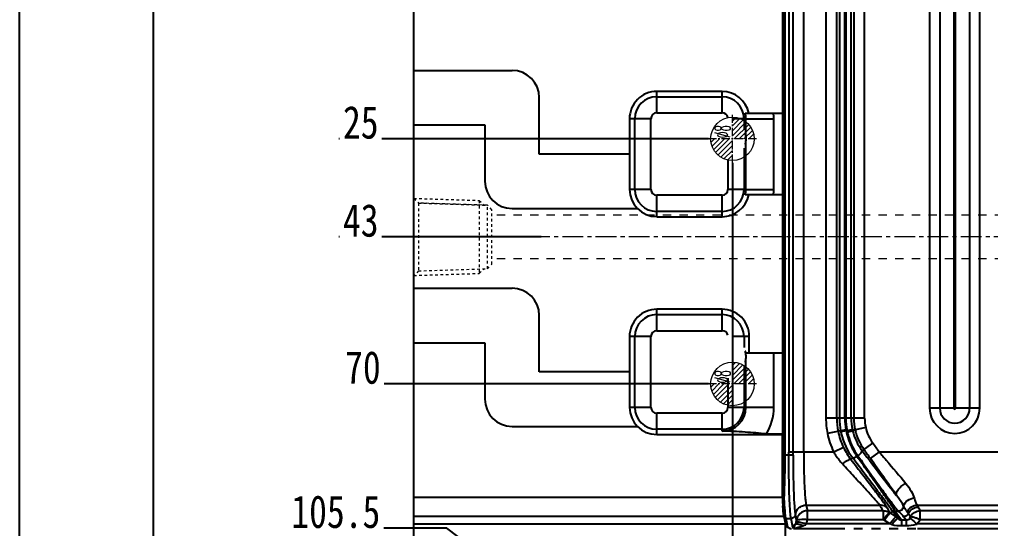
# Model space of a CAD drawing. Header units: millimetres. Extents: x 4797 to 6967, y -10922 to -3169.
# Drawn here: x 5246.5 to 5424.9, y -5954.5 to -5861.1 of the extents above; entities that cross this region are included whole.
import ezdxf
from ezdxf.enums import TextEntityAlignment as Align

# ---------------------------------------------------------------- set-up
doc = ezdxf.new("R2010")
doc.units = ezdxf.units.MM
doc.header["$LTSCALE"] = 16.335
doc.header["$PDMODE"] = 3
doc.header["$PDSIZE"] = 0.3125
doc.linetypes.add('CENTER', pattern=[0.6, 0.375, -0.075, 0.075, -0.075])
doc.linetypes.add('HIDDEN', pattern=[0.2, 0.1, -0.1])
doc.layers.get('0').update_dxf_attribs({"linetype": 'CONTINUOUS'})
doc.layers.get('Defpoints').update_dxf_attribs({"linetype": 'CONTINUOUS'})
doc.layers.add('cool', color=153, linetype='HIDDEN', lineweight=9)
doc.layers.add('epin', color=13, linetype='CONTINUOUS', lineweight=9)
doc.layers.add('DEFAULT_2', color=8, linetype='HIDDEN')
doc.styles.get("Standard").update_dxf_attribs({"font": 'txt', "width": 0.8})
doc.styles.add('TXT05', font='txt.shx', dxfattribs={"width": 0.5, "bigfont": 'gbcbig.shx'})
doc.dimstyles.new('ISO-25', dxfattribs={"dimtxt": 8, "dimasz": 6, "dimexe": 0, "dimexo": 0, "dimgap": 0, "dimtad": 1, "dimdsep": 46, "dimtxsty": 'Standard', "dimcen": 0, "dimclrd": 4, "dimclre": 4, "dimclrt": 6, "dimazin": 0, "dimtfac": 1, "dimtofl": 0, "dimtmove": 0, "dimatfit": 3, "dimfxl": 0, "dimarcsym": 0})

# ---------------------------------------------------------------- blocks, each defined once
blk = doc.blocks.new('cool_jt_f12')
at = {"layer": 'cool', "ltscale": 0.3}
for p, q in [((0, 7.0785), (0.856, 6.2225)), ((0, 7.0785), (12, 6.7035)), ((0.856, 6.2225), (0.856, -6.2225)), ((13.5, 5.827375), (0.856, 6.2225)), ((0.856, 6.2225), (13.5, 5.827375)), ((12, 6.7035), (12.856, 5.8475)), ((12, 6.7035), (12, -6.7035)), ((14.327375, 5), (13.5, 5.827375)), ((13.5, -5.827375), (13.5, 5.827375)), ((14.327375, -5), (14.327375, 5)), ((13.5, -5.827375), (14.327375, -5)), ((0.856, -6.2225), (0, -7.0785)), ((0, -7.0785), (12, -6.7035)), ((0.856, -6.2225), (13.5, -5.827375)), ((12, -6.7035), (12.856, -5.8475))]:
    blk.add_line(p, q, dxfattribs=at)
blk = doc.blocks.new('147')
at = {"layer": 'cool', "ltscale": 0.932966}
for p, q in [((229.57, -3849.57), (-211.77, -3849.57)), ((229.57, -3857.57), (-211.77, -3857.57))]:
    blk.add_line(p, q, dxfattribs=at)
at = {"layer": 'cool', "color": 1, "linetype": 'CENTER', "ltscale": 0.621977}
blk.add_line((243.9, -3853.57), (-226.1, -3853.57), dxfattribs=at)
at = {"layer": 'cool', "ltscale": 0.932966}
blk.add_blockref('cool_jt_f12', (-226.1, -3853.57), dxfattribs=at)
blk = doc.blocks.new('*D200')
at = {"color": 4, "lineweight": -2, "transparency": 16777216}
for p, q in [((5388.09, -5667.99), (5271.11, -5667.99)), ((5271.11, -5673.99), (5271.11, -6041.99)), ((5398.89, -6047.99), (5271.11, -6047.99))]:
    blk.add_line(p, q, dxfattribs=at)
at = {"color": 4, "transparency": 16777216}
for points in [[(5270.11, -5673.99), (5272.11, -5673.99), (5271.11, -5667.99)], [(5270.11, -6041.99), (5272.11, -6041.99), (5271.11, -6047.99)]]:
    blk.add_solid(points, dxfattribs=at)
at = {"layer": 'Defpoints', "color": 0, "transparency": 16777216}
for p in [(5388.09, -5667.99), (5271.11, -6047.99), (5398.89, -6047.99)]:
    blk.add_point(p, dxfattribs=at)
at = {"color": 6, "transparency": 16777216, "insert": (5267.11, -5848.35), "char_height": 8, "attachment_point": 5, "rotation": 90, "bg_fill": 3, "box_fill_scale": 1.1, "bg_fill_color": 256, "bg_fill_true_color": 13158600, "bg_fill_transparency": 0}
blk.add_mtext('380', dxfattribs=at)
blk = doc.blocks.new('*D163')
at = {"color": 4, "lineweight": -2, "transparency": 16777216}
blk.add_line((5373.08, -5882.99), (5305.23, -5882.99), dxfattribs=at)
at = {"layer": 'Defpoints', "color": 0, "transparency": 16777216}
for p in [(5553.98, -5857.99), (5373.08, -5882.99)]:
    blk.add_point(p, dxfattribs=at)
at = {"color": 6, "transparency": 16777216, "insert": (5309.23, -5879.99), "char_height": 6, "attachment_point": 5, "bg_fill": 3, "box_fill_scale": 1.1, "bg_fill_color": 256, "bg_fill_true_color": 13158600, "bg_fill_transparency": 0}
blk.add_mtext('25', dxfattribs=at)
at = {"layer": 'Defpoints', "color": 0, "transparency": 16777216}
blk.add_point((5313.23, -5882.99), dxfattribs=at)
blk = doc.blocks.new('*D164')
at = {"color": 4, "lineweight": -2, "transparency": 16777216}
blk.add_line((5342.38, -5900.99), (5305.23, -5900.99), dxfattribs=at)
at = {"layer": 'Defpoints', "color": 0, "transparency": 16777216}
for p in [(5553.98, -5857.99), (5342.38, -5900.99)]:
    blk.add_point(p, dxfattribs=at)
at = {"color": 6, "transparency": 16777216, "insert": (5309.23, -5897.99), "char_height": 6, "attachment_point": 5, "bg_fill": 3, "box_fill_scale": 1.1, "bg_fill_color": 256, "bg_fill_true_color": 13158600, "bg_fill_transparency": 0}
blk.add_mtext('43', dxfattribs=at)
at = {"layer": 'Defpoints', "color": 0, "transparency": 16777216}
blk.add_point((5313.23, -5900.99), dxfattribs=at)
blk = doc.blocks.new('*D165')
at = {"color": 4, "lineweight": -2, "transparency": 16777216}
blk.add_line((5373.08, -5927.99), (5306.03, -5927.99), dxfattribs=at)
at = {"layer": 'Defpoints', "color": 0, "transparency": 16777216}
for p in [(5553.98, -5857.99), (5373.08, -5927.99)]:
    blk.add_point(p, dxfattribs=at)
at = {"color": 6, "transparency": 16777216, "insert": (5309.63, -5924.99), "char_height": 6, "attachment_point": 5, "bg_fill": 3, "box_fill_scale": 1.1, "bg_fill_color": 256, "bg_fill_true_color": 13158600, "bg_fill_transparency": 0}
blk.add_mtext('70', dxfattribs=at)
at = {"layer": 'Defpoints', "color": 0, "transparency": 16777216}
blk.add_point((5313.23, -5927.99), dxfattribs=at)
blk = doc.blocks.new('*D166')
at = {"color": 4, "lineweight": -2, "transparency": 16777216}
for p, q in [((5337.23, -5964.99), (5325.23, -5966.99)), ((5527.58, -5964.99), (5337.23, -5964.99)), ((5325.23, -5966.99), (5302.83, -5966.99))]:
    blk.add_line(p, q, dxfattribs=at)
at = {"layer": 'Defpoints', "color": 0, "transparency": 16777216}
for p in [(5553.98, -5857.99), (5527.58, -5964.99)]:
    blk.add_point(p, dxfattribs=at)
at = {"color": 6, "transparency": 16777216, "insert": (5308.03, -5963.99), "char_height": 6, "attachment_point": 5, "bg_fill": 3, "box_fill_scale": 1.1, "bg_fill_color": 256, "bg_fill_true_color": 13158600, "bg_fill_transparency": 0}
blk.add_mtext('107', dxfattribs=at)
at = {"layer": 'Defpoints', "color": 0, "transparency": 16777216}
blk.add_point((5313.23, -5966.99), dxfattribs=at)
blk = doc.blocks.new('*D167')
at = {"color": 4, "lineweight": -2, "transparency": 16777216}
blk.add_line((5366.87, -5982.99), (5302.03, -5982.99), dxfattribs=at)
at = {"layer": 'Defpoints', "color": 0, "transparency": 16777216}
for p in [(5553.98, -5857.99), (5366.87, -5982.99)]:
    blk.add_point(p, dxfattribs=at)
at = {"color": 6, "transparency": 16777216, "insert": (5307.63, -5979.99), "char_height": 6, "attachment_point": 5, "bg_fill": 3, "box_fill_scale": 1.1, "bg_fill_color": 256, "bg_fill_true_color": 13158600, "bg_fill_transparency": 0}
blk.add_mtext('125', dxfattribs=at)
at = {"layer": 'Defpoints', "color": 0, "transparency": 16777216}
blk.add_point((5313.23, -5982.99), dxfattribs=at)
blk = doc.blocks.new('*D168')
at = {"color": 4, "lineweight": -2, "transparency": 16777216}
blk.add_line((5340.18, -6017.99), (5302.83, -6017.99), dxfattribs=at)
at = {"layer": 'Defpoints', "color": 0, "transparency": 16777216}
for p in [(5553.98, -5857.99), (5340.18, -6017.99)]:
    blk.add_point(p, dxfattribs=at)
at = {"color": 6, "transparency": 16777216, "insert": (5308.03, -6014.99), "char_height": 6, "attachment_point": 5, "bg_fill": 3, "box_fill_scale": 1.1, "bg_fill_color": 256, "bg_fill_true_color": 13158600, "bg_fill_transparency": 0}
blk.add_mtext('160', dxfattribs=at)
at = {"layer": 'Defpoints', "color": 0, "transparency": 16777216}
blk.add_point((5313.23, -6017.99), dxfattribs=at)
blk = doc.blocks.new('*D171')
at = {"color": 4, "lineweight": -2, "transparency": 16777216}
blk.add_line((5403.98, -5967.89), (5403.98, -6064.21), dxfattribs=at)
at = {"layer": 'Defpoints', "color": 0, "transparency": 16777216}
for p in [(5553.98, -5857.99), (5403.98, -5967.89)]:
    blk.add_point(p, dxfattribs=at)
at = {"color": 6, "transparency": 16777216, "insert": (5400.98, -6059.01), "char_height": 6, "attachment_point": 5, "rotation": 90, "bg_fill": 3, "box_fill_scale": 1.1, "bg_fill_color": 256, "bg_fill_true_color": 13158600, "bg_fill_transparency": 0}
blk.add_mtext('150', dxfattribs=at)
at = {"layer": 'Defpoints', "color": 0, "transparency": 16777216}
blk.add_point((5403.98, -6053.81), dxfattribs=at)
blk = doc.blocks.new('*D172')
at = {"color": 4, "lineweight": -2, "transparency": 16777216}
for p, q in [((5377.48, -5887.39), (5377.48, -6029.81)), ((5377.48, -6029.81), (5375.98, -6041.81)), ((5375.98, -6041.81), (5375.98, -6071.41))]:
    blk.add_line(p, q, dxfattribs=at)
at = {"layer": 'Defpoints', "color": 0, "transparency": 16777216}
for p in [(5553.98, -5857.99), (5377.48, -5887.39)]:
    blk.add_point(p, dxfattribs=at)
at = {"color": 6, "transparency": 16777216, "insert": (5372.98, -6062.61), "char_height": 6, "attachment_point": 5, "rotation": 90, "bg_fill": 3, "box_fill_scale": 1.1, "bg_fill_color": 256, "bg_fill_true_color": 13158600, "bg_fill_transparency": 0}
blk.add_mtext('176.5', dxfattribs=at)
at = {"layer": 'Defpoints', "color": 0, "transparency": 16777216}
blk.add_point((5375.98, -6053.81), dxfattribs=at)
blk = doc.blocks.new('*D173')
at = {"color": 4, "lineweight": -2, "transparency": 16777216}
blk.add_line((5348.98, -6014.88), (5348.98, -6065.81), dxfattribs=at)
at = {"layer": 'Defpoints', "color": 0, "transparency": 16777216}
for p in [(5553.98, -5857.99), (5348.98, -6014.88)]:
    blk.add_point(p, dxfattribs=at)
at = {"color": 6, "transparency": 16777216, "insert": (5345.98, -6059.81), "char_height": 6, "attachment_point": 5, "rotation": 90, "bg_fill": 3, "box_fill_scale": 1.1, "bg_fill_color": 256, "bg_fill_true_color": 13158600, "bg_fill_transparency": 0}
blk.add_mtext('205', dxfattribs=at)
at = {"layer": 'Defpoints', "color": 0, "transparency": 16777216}
blk.add_point((5348.98, -6053.81), dxfattribs=at)
blk = doc.blocks.new('*D174')
at = {"color": 4, "lineweight": -2, "transparency": 16777216}
for p, q in [((5325.05, -5954.47), (5296.25, -5954.47)), ((5337.05, -5963.49), (5325.05, -5954.47)), ((5399.58, -5963.49), (5337.05, -5963.49))]:
    blk.add_line(p, q, dxfattribs=at)
at = {"layer": 'Defpoints', "color": 0, "transparency": 16777216}
for p in [(5553.98, -5857.99), (5399.58, -5963.49)]:
    blk.add_point(p, dxfattribs=at)
at = {"color": 6, "transparency": 16777216, "insert": (5304.65, -5951.47), "char_height": 6, "attachment_point": 5, "bg_fill": 3, "box_fill_scale": 1.1, "bg_fill_color": 256, "bg_fill_true_color": 13158600, "bg_fill_transparency": 0}
blk.add_mtext('105.5', dxfattribs=at)
at = {"layer": 'Defpoints', "color": 0, "transparency": 16777216}
blk.add_point((5313.05, -5954.47), dxfattribs=at)
blk = doc.blocks.new('epin_ejp_8')
at = {"layer": 'epin'}
h = blk.add_hatch(dxfattribs=at)
h.set_pattern_fill('_ANSI31', color=123, scale=0.2, angle=90, style=0)
h.set_pattern_definition([(135, (-263.1036, 1313.3417), (-0.4490128, -0.4490128), [])])
h.paths.add_polyline_path([(0, 4, 0.414214), (-4, 0), (0, 0)])
h.paths.add_polyline_path([(4, 0), (0, 0), (0, -4, 0.414214)])
at = {"layer": 'epin', "color": 1, "linetype": 'CENTER', "ltscale": 0.248791}
for p, q in [((0, -4.4), (0, 4.4)), ((-4.4, 0), (4.4, 0))]:
    blk.add_line(p, q, dxfattribs=at)
at = {"layer": 'epin'}
blk.add_circle((0, 0), 4, dxfattribs=at)
at = {"layer": 'epin', "color": 6, "style": 'TXT05', "width": 0.5}
blk.add_text('%%c8', height=2.8, dxfattribs=at).set_placement((1.33, 1.8), align=Align.MIDDLE)
blk = doc.blocks.new('1258')
at = {"layer": 'epin', "color": 4, "rotation": 90}
for p in [(-437.26, 2581.41), (-437.26, 2536.41)]:
    blk.add_blockref('epin_ejp_8', p, dxfattribs=at)

msp = doc.modelspace()

# ---------------------------------------------------------------- linework, layer by layer
at = {"color": 7, "linetype": 'Continuous'}
for p, q in [((5318.984, -5996.99), (5318.984, -5718.99)), ((5413.703, -5788.732), (5413.703, -5932.447)), ((5415.568, -5788.732), (5415.568, -5932.447)), ((5418.166, -5788.732), (5418.166, -5932.447)), ((5418.453, -5932.447), (5418.453, -5788.732)), ((5421.051, -5932.447), (5421.051, -5788.732)), ((5422.915, -5932.447), (5422.915, -5788.732)), ((5386.652, -5790.093), (5386.688, -5937.156)), ((5386.808, -5790.406), (5386.808, -5941.034)), ((5387.159, -5941.034), (5387.159, -5790.406)), ((5387.872, -5792.451), (5387.872, -5940.514)), ((5388.643, -5940.514), (5388.643, -5792.451)), ((5390.569, -5940.514), (5390.569, -5792.451)), ((5394.659, -5793.757), (5394.659, -5934.276)), ((5396.661, -5934.276), (5396.661, -5793.757)), ((5397.124, -5793.757), (5397.124, -5934.276)), ((5398.125, -5934.276), (5398.125, -5793.757)), ((5398.293, -5793.757), (5398.293, -5934.276)), ((5399.294, -5934.276), (5399.294, -5793.757)), ((5399.757, -5793.757), (5399.757, -5934.276)), ((5401.759, -5934.276), (5401.759, -5793.757)), ((5318.984, -5870.411), (5337.02, -5870.411)), ((5363.585, -5878.208), (5363.585, -5874.28)), ((5375.585, -5874.28), (5363.585, -5874.28)), ((5375.585, -5878.208), (5375.585, -5874.28)), ((5342.02, -5885.78), (5342.02, -5875.411)), ((5363.585, -5875.253), (5375.585, -5875.253)), ((5363.585, -5878.208), (5375.585, -5878.208)), ((5358.585, -5879.28), (5358.606, -5892.28)), ((5362.512, -5879.28), (5358.585, -5879.28)), ((5359.558, -5892.28), (5359.558, -5879.28)), ((5362.512, -5892.28), (5362.512, -5879.28)), ((5379.843, -5879.28), (5377.479, -5879.28)), ((5379.611, -5879.28), (5379.611, -5881.303)), ((5379.843, -5878.28), (5386.652, -5878.28)), ((5379.959, -5882.542), (5379.959, -5879.28)), ((5379.959, -5879.28), (5385.085, -5879.28)), ((5385.085, -5892.28), (5385.085, -5879.28)), ((5318.984, -5880.411), (5332.02, -5880.411)), ((5332.02, -5880.411), (5332.02, -5890.78)), ((5379.959, -5892.28), (5379.959, -5883.438)), ((5379.611, -5884.677), (5379.611, -5892.28)), ((5358.606, -5885.78), (5342.02, -5885.78)), ((5376.657, -5886.933), (5376.657, -5892.28)), ((5362.512, -5892.28), (5358.606, -5892.28)), ((5379.843, -5892.28), (5376.657, -5892.28)), ((5379.959, -5892.28), (5385.085, -5892.28)), ((5363.585, -5897.28), (5363.585, -5893.352)), ((5375.585, -5893.352), (5363.585, -5893.352)), ((5375.585, -5897.28), (5375.585, -5893.352)), ((5386.652, -5893.28), (5379.843, -5893.28)), ((5337.02, -5895.78), (5360.014, -5895.78)), ((5375.585, -5896.306), (5363.585, -5896.306)), ((5363.585, -5897.28), (5375.585, -5897.28)), ((5318.984, -5910.411), (5337.02, -5910.411)), ((5342.02, -5925.78), (5342.02, -5915.411)), ((5363.585, -5918.208), (5363.585, -5914.28)), ((5375.585, -5914.28), (5363.585, -5914.28)), ((5363.585, -5915.253), (5375.585, -5915.253)), ((5375.585, -5918.208), (5375.585, -5914.28)), ((5363.585, -5918.208), (5375.585, -5918.208)), ((5318.984, -5920.411), (5332.02, -5920.411)), ((5332.02, -5920.411), (5332.02, -5930.78)), ((5358.585, -5919.28), (5358.606, -5932.28)), ((5362.512, -5919.28), (5358.585, -5919.28)), ((5359.558, -5932.28), (5359.558, -5919.28)), ((5362.512, -5932.28), (5362.512, -5919.28)), ((5380.584, -5919.28), (5377.479, -5919.28)), ((5379.611, -5919.28), (5379.611, -5921.303)), ((5380.584, -5922.28), (5380.584, -5919.28)), ((5379.959, -5922.28), (5386.652, -5922.28)), ((5385.085, -5932.28), (5385.085, -5922.28)), ((5379.959, -5932.28), (5379.959, -5923.438)), ((5358.606, -5925.78), (5342.02, -5925.78)), ((5379.611, -5924.677), (5379.611, -5932.28)), ((5376.657, -5926.933), (5376.657, -5932.28)), ((5362.512, -5932.28), (5358.606, -5932.28)), ((5363.585, -5937.28), (5363.585, -5933.352)), ((5375.585, -5933.352), (5363.585, -5933.352)), ((5375.585, -5936.654), (5375.585, -5933.352)), ((5385.085, -5932.28), (5376.657, -5932.28)), ((5418.166, -5932.447), (5413.703, -5932.447)), ((5422.915, -5932.447), (5418.453, -5932.447)), ((5398.125, -5934.276), (5394.659, -5934.276)), ((5401.759, -5934.276), (5398.293, -5934.276)), ((5337.02, -5935.78), (5360.014, -5935.78)), ((5375.585, -5936.306), (5363.585, -5936.306)), ((5398.328, -5936.394), (5394.926, -5937.054)), ((5398.364, -5936.57), (5397.384, -5936.777)), ((5398.536, -5936.57), (5398.364, -5936.57)), ((5399.515, -5936.36), (5398.536, -5936.57)), ((5401.958, -5935.989), (5399.558, -5936.551)), ((5363.585, -5937.28), (5386.652, -5937.28)), ((5383.737, -5937.156), (5386.688, -5937.156)), ((5386.688, -5937.156), (5386.652, -5937.28)), ((5386.652, -5948.821), (5386.652, -5937.28)), ((5401.317, -5940.267), (5403.264, -5938.854)), ((5396.085, -5940.514), (5387.872, -5940.514)), ((5397.884, -5939.635), (5396.085, -5940.514)), ((5402.827, -5941.676), (5404.458, -5940.514)), ((5440.652, -5940.514), (5404.458, -5940.514)), ((5387.872, -5941.034), (5386.808, -5941.034)), ((5388.641, -5941.043), (5387.87, -5941.034)), ((5399.246, -5941.84), (5399.579, -5941.576)), ((5386.652, -5948.821), (5318.984, -5948.821)), ((5391.038, -5950.222), (5391.242, -5951.266)), ((5391.038, -5950.222), (5404.503, -5950.222)), ((5391.242, -5952.859), (5391.242, -5951.266)), ((5405.192, -5951.266), (5391.242, -5951.266)), ((5405.192, -5951.266), (5405.192, -5952.859)), ((5407.349, -5951.315), (5407.948, -5951.315)), ((5411.402, -5950.222), (5696.567, -5950.222)), ((5411.956, -5952.859), (5411.956, -5951.266)), ((5696.013, -5951.266), (5411.956, -5951.266)), ((5386.952, -5952.344), (5318.984, -5952.344)), ((5386.952, -5952.344), (5387.224, -5953.732)), ((5387.303, -5952.683), (5387.603, -5954.215)), ((5387.303, -5952.683), (5388.243, -5952.683)), ((5388.496, -5953.978), (5388.243, -5952.683)), ((5389.246, -5953.026), (5389.042, -5951.981)), ((5391.242, -5952.859), (5405.192, -5952.859)), ((5406.369, -5953.697), (5405.363, -5952.986)), ((5406.506, -5951.69), (5406.922, -5951.377)), ((5406.506, -5951.69), (5407.512, -5952.401)), ((5407.904, -5952.68), (5406.922, -5951.377)), ((5407.493, -5951.538), (5408.575, -5952.973)), ((5408.575, -5953.995), (5408.575, -5952.973)), ((5409.388, -5952.973), (5408.575, -5952.973)), ((5409.388, -5952.973), (5408.923, -5952.356)), ((5409.388, -5952.973), (5409.388, -5953.995)), ((5409.822, -5951.762), (5410.203, -5952.341)), ((5411.956, -5952.859), (5696.013, -5952.859)), ((5387.224, -5953.732), (5318.984, -5953.732)), ((5387.224, -6047.99), (5387.224, -5953.732)), ((5388.709, -5954.493), (5396.484, -5954.493)), ((5406.369, -5953.697), (5391.063, -5953.697)), ((5408.575, -5953.995), (5409.388, -5953.995)), ((5696.576, -5953.697), (5411.392, -5953.697)), ((5411.484, -5954.493), (5459.602, -5954.493))]:
    msp.add_line(p, q, dxfattribs=at)
msp.add_lwpolyline([(6001.378, -6133.841), (5246.546, -6133.841), (5246.546, -5613.499), (6001.378, -5613.499)], close=True)
for centre, radius, start, end in [((5337.02, -5875.411), 5, 0, 90), ((5363.585, -5879.28), 5, 89.99987, 180), ((5375.585, -5879.28), 5, 11.53713, 90.00014), ((5363.585, -5879.28), 4.027, 90, 180), ((5375.585, -5879.28), 4.027, 0, 90), ((5363.585, -5879.28), 1.072, 90, 180), ((5375.585, -5879.28), 1.072, 12.80023, 90), ((5375.585, -5879.28), 4.374, 0, 13.21459), ((5375.585, -5879.28), 9.5, 0.00002, 6.04233), ((5375.984, -5882.99), 4, 353.57039, 6.42961), ((5337.02, -5890.78), 5, 180, 270), ((5363.585, -5892.28), 4.979, 180, 269.99987), ((5363.585, -5892.28), 4.027, 180, 270), ((5363.585, -5892.28), 1.072, 180, 270), ((5375.585, -5892.28), 4.027, 270, 0), ((5375.585, -5892.28), 1.072, 270, 0), ((5375.585, -5892.28), 4.374, 346.78541, 0), ((5375.585, -5892.28), 9.5, 353.95767, 359.99999), ((5375.585, -5892.28), 5, 270.00014, 348.46286), ((5337.02, -5915.411), 5, 0, 90), ((5363.585, -5919.28), 5, 89.99987, 180), ((5363.585, -5919.28), 4.027, 90, 180), ((5375.585, -5919.28), 5, 0, 90.00013), ((5375.585, -5919.28), 4.027, 0, 90), ((5363.585, -5919.28), 1.072, 90, 180), ((5375.585, -5919.28), 1.072, 12.80023, 90), ((5375.984, -5922.99), 4, 353.57039, 10.22417), ((5337.02, -5930.78), 5, 180, 270), ((5363.585, -5932.28), 4.979, 180, 269.99987), ((5363.585, -5932.28), 4.027, 180, 270), ((5363.585, -5932.28), 1.072, 180, 270), ((5375.585, -5932.28), 4.374, 270, 0), ((5375.585, -5932.28), 4.027, 270, 0), ((5375.585, -5932.28), 1.072, 270, 0), ((5375.585, -5932.28), 9.5, 329.11455, 359.99995), ((5418.309, -5932.447), 4.606, 180, 360), ((5418.309, -5932.447), 2.741, 180, 0), ((5418.309, -5932.447), 0.144, 180, 0), ((5409.264, -5934.276), 14.605, 180, 190.96428), ((5409.264, -5934.276), 12.603, 180, 190.96428), ((5409.264, -5934.276), 12.14, 180, 190.96428), ((5409.264, -5934.276), 11.139, 180, 190.96428), ((5409.264, -5934.276), 10.971, 180, 192.06832), ((5409.264, -5934.276), 9.97, 180, 192.06832), ((5409.264, -5934.276), 9.507, 180, 193.19326), ((5409.264, -5934.276), 7.505, 180, 193.19326), ((5408.56, -5934.411), 13.889, 190.96911, 206.06815), ((5408.561, -5934.411), 11.887, 190.96992, 206.07034), ((5408.545, -5934.415), 11.407, 190.96405, 191.94806), ((5409.112, -5934.294), 11.988, 191.95312, 192.54245), ((5409.157, -5934.284), 12.034, 192.54273, 193.63573), ((5408.545, -5934.415), 10.406, 190.96406, 191.94805), ((5410.571, -5934.155), 12.443, 191.18833, 198.88465), ((5410.03, -5934.276), 11.72, 191.28515, 192.40986), ((5408.617, -5934.414), 9.308, 192.06849, 193.2734), ((5409.18, -5934.271), 9.888, 193.33267, 217.32771), ((5409.725, -5934.177), 9.979, 193.14247, 215.91118), ((5409.725, -5934.177), 7.976, 193.12914, 215.89694), ((5409.199, -5934.275), 12.076, 193.63132, 217.19819), ((5215.454, -6075.162), 232.062, 35.46625, 35.97126), ((5340.527, -5940.512), 47.345, 359.36807, 359.99761), ((5340.526, -5940.512), 48.117, 359.3681, 359.99766), ((5409.707, -5933.855), 13.161, 206.05284, 217.35774), ((5215.041, -6075.512), 230.599, 35.47755, 35.98139), ((5409.812, -5934.602), 11.563, 214.52446, 215.20131), ((5409.96, -5934.453), 11.592, 214.7321, 215.35975), ((5471.137, -5944.85), 84.579, 182.69154, 182.87684), ((5451.394, -5945.904), 64.808, 182.82226, 183.93358), ((5286.067, -5944.482), 101.04, 357.40576, 357.52036), ((5346.575, -5983.677), 72.973, 26.36857, 26.95646), ((5388.003, -5952.609), 3.248, 345.44391, 355.58685), ((5408.399, -5948.703), 5.25, 232.33999, 234.66907), ((5408.478, -5948.938), 3.385, 232.11969, 234.37751), ((5350.155, -6033.447), 99.288, 54.43512, 54.71258), ((5409.237, -5951.643), 2.978, 322.76351, 335.91164), ((5387.957, -5953.675), 0.738, 192.27853, 198.61954), ((5389.09, -5951.285), 3.375, 251.00943, 254.43251), ((5387.868, -5946.906), 7.634, 276.32575, 281.23744), ((5386.963, -5952.785), 2.309, 342.65644, 346.35268), ((5387.363, -5964.35), 11.278, 70.84524, 73.25919), ((5388.073, -5952.626), 3.176, 340.29617, 345.43383), ((5366.29, -6123.593), 174.56, 76.59434, 76.72651), ((5409.291, -5947.189), 6.839, 286.37785, 287.89213), ((5409.313, -5951.698), 2.884, 316.12423, 322.71771)]:
    msp.add_arc(centre, radius, start, end, dxfattribs=at)
for points, knots in [([(5383.737, -5937.156), (5382.424, -5937.04), (5379.711, -5936.807), (5376.989, -5936.654), (5375.585, -5936.654)], [0, 0, 0, 0, 0.4842254, 1, 1, 1, 1]), ([(5398.583, -5936.795), (5398.804, -5936.743), (5399.099, -5936.675), (5399.422, -5936.588), (5399.528, -5936.564), (5399.558, -5936.551)], [0, 0, 0, 0, 0.6778923, 0.9022607, 1, 1, 1, 1]), ([(5398.583, -5936.795), (5398.668, -5937.18), (5399.074, -5938.681), (5399.772, -5940.104), (5400.433, -5941.057)], [0, 0, 0, 0, 0.253453, 1, 1, 1, 1]), ([(5398.797, -5938.183), (5398.888, -5938.449), (5399.283, -5939.487), (5399.816, -5940.472), (5400.286, -5941.155)], [0, 0, 0, 0, 0.2532802, 1, 1, 1, 1]), ([(5390.569, -5940.514), (5390.569, -5941.591), (5390.59, -5943.632), (5390.678, -5946.417), (5390.796, -5948.392), (5390.925, -5949.587), (5390.995, -5950.039), (5391.038, -5950.222)], [0, 0, 0, 0, 0.3321714, 0.6293336, 0.8593243, 0.9420271, 1, 1, 1, 1]), ([(5396.085, -5940.514), (5396.198, -5940.707), (5396.67, -5941.463), (5397.225, -5942.166), (5397.677, -5942.656)], [0, 0, 0, 0, 0.2512725, 1, 1, 1, 1]), ([(5400.506, -5941.161), (5400.616, -5941.085), (5400.824, -5940.923), (5401.094, -5940.675), (5401.257, -5940.465), (5401.331, -5940.315), (5401.317, -5940.267)], [0, 0, 0, 0, 0.3251246, 0.6439167, 0.8765554, 1, 1, 1, 1]), ([(5401.317, -5940.267), (5402.484, -5941.803), (5404.575, -5944.544), (5406.677, -5947.277), (5407.63, -5948.458)], [0, 0, 0, 0, 0.559683, 1, 1, 1, 1]), ([(5404.458, -5940.514), (5404.882, -5941.01), (5406.516, -5942.918), (5408.149, -5944.825), (5409.333, -5946.257)], [0, 0, 0, 0, 0.2600011, 1, 1, 1, 1]), ([(5386.652, -5948.821), (5386.679, -5948.254), (5386.777, -5945.659), (5386.806, -5943.063), (5386.808, -5941.034)], [0, 0, 0, 0, 0.2187533, 1, 1, 1, 1]), ([(5387.013, -5948.853), (5387.038, -5948.276), (5387.129, -5945.671), (5387.159, -5943.064), (5387.159, -5941.034)], [0, 0, 0, 0, 0.2215821, 1, 1, 1, 1]), ([(5388.135, -5951.849), (5388.075, -5951.224), (5387.984, -5949.743), (5387.86, -5946.138), (5387.848, -5943.157), (5387.87, -5941.034)], [0, 0, 0, 0, 0.1740867, 0.4113869, 1, 1, 1, 1]), ([(5388.641, -5941.043), (5388.632, -5942.262), (5388.639, -5944.565), (5388.71, -5947.705), (5388.816, -5949.925), (5388.936, -5951.268), (5389.001, -5951.775), (5389.042, -5951.982)], [0, 0, 0, 0, 0.3337893, 0.630872, 0.8600918, 0.94238, 1, 1, 1, 1]), ([(5399.246, -5941.84), (5399.222, -5941.829), (5399.151, -5941.829), (5398.959, -5941.876), (5398.628, -5942.032), (5398.175, -5942.305), (5397.846, -5942.532), (5397.677, -5942.656)], [0, 0, 0, 0, 0.0437115, 0.1133253, 0.3336583, 0.648206, 1, 1, 1, 1]), ([(5399.246, -5941.84), (5399.968, -5942.781), (5401.347, -5944.578), (5403.255, -5947.083), (5404.638, -5948.906), (5405.478, -5950.065), (5405.78, -5950.524), (5405.891, -5950.719)], [0, 0, 0, 0, 0.3205961, 0.6126965, 0.8517025, 0.9392536, 1, 1, 1, 1]), ([(5400.364, -5941.267), (5400.209, -5941.373), (5399.989, -5941.506), (5399.721, -5941.593), (5399.61, -5941.596), (5399.579, -5941.576)], [0, 0, 0, 0, 0.650966, 0.8718642, 1, 1, 1, 1]), ([(5406.711, -5951.104), (5406.577, -5950.899), (5406.232, -5950.419), (5405.327, -5949.199), (5403.868, -5947.257), (5401.836, -5944.561), (5400.36, -5942.608), (5399.579, -5941.576)], [0, 0, 0, 0, 0.0619009, 0.1488254, 0.3829767, 0.6739256, 1, 1, 1, 1]), ([(5407.349, -5951.315), (5407.239, -5951.111), (5406.92, -5950.629), (5406.351, -5949.79), (5405.609, -5948.726), (5404.376, -5946.962), (5402.612, -5944.455), (5401.142, -5942.371), (5400.364, -5941.267)], [0, 0, 0, 0, 0.0569719, 0.1413608, 0.2486857, 0.3747908, 0.6690091, 1, 1, 1, 1]), ([(5400.506, -5941.161), (5401.301, -5942.281), (5402.804, -5944.397), (5404.886, -5947.302), (5406.394, -5949.376), (5407.369, -5950.645), (5407.768, -5951.126), (5407.948, -5951.315)], [0, 0, 0, 0, 0.327113, 0.6184555, 0.8514561, 0.9378261, 1, 1, 1, 1]), ([(5407.63, -5948.459), (5406.869, -5947.359), (5405.267, -5945.099), (5403.661, -5942.842), (5402.827, -5941.676)], [0, 0, 0, 0, 0.4826039, 1, 1, 1, 1]), ([(5404.503, -5950.222), (5404.38, -5950.043), (5404.042, -5949.637), (5403.441, -5948.956), (5402.687, -5948.119), (5401.476, -5946.79), (5399.795, -5944.955), (5398.404, -5943.444), (5397.677, -5942.656)], [0, 0, 0, 0, 0.0639536, 0.1551804, 0.2673513, 0.3955083, 0.6843817, 1, 1, 1, 1]), ([(5407.63, -5948.458), (5407.567, -5948.311), (5407.583, -5948.013), (5407.744, -5947.642), (5408.048, -5947.181), (5408.576, -5946.683), (5409.078, -5946.376), (5409.333, -5946.257)], [0, 0, 0, 0, 0.1616174, 0.2755225, 0.410459, 0.7152793, 1, 1, 1, 1]), ([(5409.333, -5946.257), (5409.696, -5946.696), (5410.287, -5947.541), (5410.73, -5948.475), (5410.871, -5948.909)], [0, 0, 0, 0, 0.5548773, 1, 1, 1, 1]), ([(5387.004, -5949.055), (5386.918, -5949.055), (5386.762, -5949.028), (5386.652, -5948.886), (5386.652, -5948.821)], [0, 0, 0, 0, 0.5693953, 1, 1, 1, 1]), ([(5387.192, -5951.863), (5387.173, -5951.676), (5387.088, -5950.741), (5387.038, -5949.804), (5387.004, -5949.055)], [0, 0, 0, 0, 0.2012127, 1, 1, 1, 1]), ([(5408.922, -5950.417), (5408.847, -5950.283), (5408.454, -5949.607), (5408.008, -5948.961), (5407.63, -5948.459)], [0, 0, 0, 0, 0.1962444, 1, 1, 1, 1]), ([(5408.922, -5950.417), (5409.02, -5950), (5409.585, -5949.243), (5410.44, -5948.944), (5410.872, -5948.909)], [0, 0, 0, 0, 0.497593, 1, 1, 1, 1]), ([(5410.872, -5948.909), (5410.956, -5949.169), (5411.093, -5949.619), (5411.281, -5950.062), (5411.402, -5950.222)], [0, 0, 0, 0, 0.5767893, 1, 1, 1, 1]), ([(5386.842, -5951.558), (5386.832, -5951.469), (5386.792, -5951.067), (5386.761, -5950.664), (5386.739, -5950.349)], [0, 0, 0, 0, 0.22038, 1, 1, 1, 1]), ([(5389.042, -5951.981), (5389.094, -5951.515), (5389.471, -5950.804), (5390.314, -5950.326), (5390.801, -5950.225), (5391.038, -5950.222)], [0, 0, 0, 0, 0.4911021, 0.7519111, 1, 1, 1, 1]), ([(5391.242, -5951.266), (5390.763, -5951.272), (5389.786, -5951.632), (5389.298, -5952.56), (5389.246, -5953.026)], [0, 0, 0, 0, 0.5052584, 1, 1, 1, 1]), ([(5405.891, -5950.719), (5405.8, -5950.636), (5405.395, -5950.343), (5404.878, -5950.207), (5404.503, -5950.222)], [0, 0, 0, 0, 0.2468841, 1, 1, 1, 1]), ([(5404.503, -5950.222), (5404.554, -5950.31), (5404.766, -5950.669), (5404.994, -5951.02), (5405.192, -5951.266)], [0, 0, 0, 0, 0.2429533, 1, 1, 1, 1]), ([(5405.192, -5951.266), (5405.299, -5951.26), (5405.722, -5951.275), (5406.143, -5951.427), (5406.4, -5951.61)], [0, 0, 0, 0, 0.2548507, 1, 1, 1, 1]), ([(5405.891, -5950.719), (5405.933, -5950.799), (5406.097, -5951.099), (5406.268, -5951.396), (5406.4, -5951.61)], [0, 0, 0, 0, 0.2645735, 1, 1, 1, 1]), ([(5406.922, -5951.377), (5406.899, -5951.353), (5406.823, -5951.267), (5406.756, -5951.173), (5406.711, -5951.104)], [0, 0, 0, 0, 0.2825689, 1, 1, 1, 1]), ([(5407.948, -5951.315), (5408.168, -5951.305), (5408.641, -5951.12), (5408.89, -5950.664), (5408.922, -5950.417)], [0, 0, 0, 0, 0.4703065, 1, 1, 1, 1]), ([(5408.923, -5952.356), (5408.856, -5952.267), (5408.552, -5951.901), (5408.208, -5951.57), (5407.948, -5951.315)], [0, 0, 0, 0, 0.2343166, 1, 1, 1, 1]), ([(5409.59, -5951.448), (5409.533, -5951.376), (5409.288, -5951.048), (5409.081, -5950.693), (5408.922, -5950.417)], [0, 0, 0, 0, 0.224126, 1, 1, 1, 1]), ([(5409.591, -5951.448), (5409.748, -5951.097), (5410.268, -5950.484), (5411.029, -5950.237), (5411.402, -5950.222)], [0, 0, 0, 0, 0.5078753, 1, 1, 1, 1]), ([(5409.822, -5951.762), (5409.983, -5951.43), (5410.501, -5950.843), (5411.248, -5950.61), (5411.62, -5950.597)], [0, 0, 0, 0, 0.4978489, 1, 1, 1, 1]), ([(5410.203, -5952.341), (5410.372, -5952.032), (5410.886, -5951.492), (5411.6, -5951.278), (5411.956, -5951.266)], [0, 0, 0, 0, 0.4972793, 1, 1, 1, 1]), ([(5386.952, -5952.344), (5386.942, -5952.291), (5386.896, -5952.031), (5386.864, -5951.768), (5386.842, -5951.558)], [0, 0, 0, 0, 0.2019548, 1, 1, 1, 1]), ([(5387.303, -5952.683), (5387.293, -5952.629), (5387.247, -5952.357), (5387.215, -5952.082), (5387.192, -5951.863)], [0, 0, 0, 0, 0.2021053, 1, 1, 1, 1]), ([(5388.243, -5952.683), (5388.233, -5952.628), (5388.188, -5952.351), (5388.157, -5952.072), (5388.135, -5951.849)], [0, 0, 0, 0, 0.2015911, 1, 1, 1, 1]), ([(5389.042, -5951.981), (5389.02, -5952.167), (5388.826, -5952.539), (5388.434, -5952.681), (5388.243, -5952.683)], [0, 0, 0, 0, 0.4946806, 1, 1, 1, 1]), ([(5389.246, -5953.026), (5389.26, -5953.001), (5389.327, -5952.957), (5389.54, -5952.885), (5389.956, -5952.833), (5390.557, -5952.822), (5391.008, -5952.841), (5391.242, -5952.859)], [0, 0, 0, 0, 0.0419273, 0.1111931, 0.3345438, 0.6534792, 1, 1, 1, 1]), ([(5406.4, -5951.61), (5406.378, -5951.61), (5406.322, -5951.641), (5406.23, -5951.708), (5406.105, -5951.82), (5405.884, -5952.041), (5405.573, -5952.391), (5405.322, -5952.695), (5405.192, -5952.859)], [0, 0, 0, 0, 0.0369862, 0.1031434, 0.1986363, 0.3225664, 0.6412779, 1, 1, 1, 1]), ([(5406.506, -5951.69), (5406.485, -5951.691), (5406.433, -5951.725), (5406.345, -5951.796), (5406.227, -5951.913), (5406.017, -5952.142), (5405.724, -5952.504), (5405.486, -5952.817), (5405.363, -5952.986)], [0, 0, 0, 0, 0.036368, 0.102135, 0.1973921, 0.3212372, 0.640267, 1, 1, 1, 1]), ([(5407.512, -5952.401), (5407.491, -5952.403), (5407.438, -5952.437), (5407.351, -5952.507), (5407.232, -5952.624), (5407.022, -5952.854), (5406.729, -5953.216), (5406.491, -5953.529), (5406.369, -5953.697)], [0, 0, 0, 0, 0.0363949, 0.102208, 0.197514, 0.3213938, 0.6404059, 1, 1, 1, 1]), ([(5407.904, -5952.68), (5407.881, -5952.677), (5407.82, -5952.696), (5407.67, -5952.786), (5407.428, -5953.004), (5407.106, -5953.356), (5406.878, -5953.637), (5406.76, -5953.79)], [0, 0, 0, 0, 0.0429259, 0.1113109, 0.3286778, 0.6418434, 1, 1, 1, 1]), ([(5407.904, -5952.68), (5407.955, -5952.721), (5408.155, -5952.863), (5408.395, -5952.962), (5408.575, -5952.973)], [0, 0, 0, 0, 0.2680874, 1, 1, 1, 1]), ([(5409.822, -5951.762), (5409.741, -5951.935), (5409.481, -5952.234), (5409.105, -5952.351), (5408.923, -5952.356)], [0, 0, 0, 0, 0.511821, 1, 1, 1, 1]), ([(5409.388, -5952.973), (5409.517, -5952.981), (5409.777, -5952.921), (5409.963, -5952.745), (5410.038, -5952.652)], [0, 0, 0, 0, 0.5194519, 1, 1, 1, 1]), ([(5409.822, -5951.762), (5409.805, -5951.736), (5409.732, -5951.628), (5409.652, -5951.525), (5409.59, -5951.448)], [0, 0, 0, 0, 0.2409118, 1, 1, 1, 1]), ([(5410.038, -5952.652), (5410.114, -5952.677), (5410.296, -5952.788), (5410.759, -5953.122), (5411.128, -5953.451), (5411.392, -5953.697)], [0, 0, 0, 0, 0.1395549, 0.3684796, 1, 1, 1, 1]), ([(5410.203, -5952.341), (5410.287, -5952.328), (5410.516, -5952.361), (5410.913, -5952.459), (5411.413, -5952.634), (5411.772, -5952.779), (5411.956, -5952.859)], [0, 0, 0, 0, 0.1386353, 0.369398, 0.6722898, 1, 1, 1, 1]), ([(5387.236, -5953.831), (5387.231, -5953.808), (5387.225, -5953.775), (5387.224, -5953.741), (5387.224, -5953.732)], [0, 0, 0, 0, 0.7103776, 1, 1, 1, 1]), ([(5387.371, -5954.116), (5387.359, -5954.102), (5387.311, -5954.04), (5387.277, -5953.968), (5387.258, -5953.911)], [0, 0, 0, 0, 0.2325506, 1, 1, 1, 1]), ([(5387.7, -5954.355), (5387.674, -5954.342), (5387.579, -5954.291), (5387.489, -5954.229), (5387.431, -5954.176)], [0, 0, 0, 0, 0.2670006, 1, 1, 1, 1]), ([(5387.991, -5954.477), (5387.965, -5954.468), (5387.866, -5954.432), (5387.769, -5954.39), (5387.7, -5954.355)], [0, 0, 0, 0, 0.2637216, 1, 1, 1, 1]), ([(5388.709, -5954.493), (5388.676, -5954.454), (5388.571, -5954.297), (5388.522, -5954.111), (5388.496, -5953.978)], [0, 0, 0, 0, 0.2743175, 1, 1, 1, 1]), ([(5388.709, -5954.493), (5388.727, -5954.442), (5388.782, -5954.336), (5388.908, -5954.087), (5389.011, -5953.886), (5389.07, -5953.737)], [0, 0, 0, 0, 0.1942257, 0.4256431, 1, 1, 1, 1]), ([(5389.07, -5953.737), (5389.253, -5953.658), (5389.787, -5953.696), (5390.242, -5953.895), (5390.505, -5954.04)], [0, 0, 0, 0, 0.3990098, 1, 1, 1, 1]), ([(5389.208, -5953.33), (5389.258, -5953.303), (5389.426, -5953.298), (5389.725, -5953.326), (5390.139, -5953.416), (5390.445, -5953.501), (5390.611, -5953.551)], [0, 0, 0, 0, 0.1201379, 0.3338183, 0.6366479, 1, 1, 1, 1]), ([(5390.505, -5954.04), (5390.414, -5954.08), (5390.042, -5954.23), (5389.652, -5954.334), (5389.355, -5954.393)], [0, 0, 0, 0, 0.2460332, 1, 1, 1, 1])]:
    msp.add_open_spline(points, degree=3, knots=knots, dxfattribs=at)
for points in [[(5407.349, -5951.315), (5407.125, -5951.321), (5406.887, -5951.243), (5406.711, -5951.104)], [(5407.349, -5951.315), (5407.394, -5951.392), (5407.44, -5951.467), (5407.493, -5951.538)], [(5411.62, -5950.597), (5411.554, -5950.468), (5411.479, -5950.344), (5411.402, -5950.222)], [(5389.208, -5953.33), (5389.232, -5953.231), (5389.244, -5953.128), (5389.246, -5953.026)], [(5406.922, -5951.377), (5407.086, -5951.486), (5407.295, -5951.544), (5407.493, -5951.538)], [(5410.038, -5952.652), (5410.112, -5952.561), (5410.168, -5952.453), (5410.203, -5952.341)], [(5387.236, -5953.831), (5387.263, -5953.953), (5387.336, -5954.074), (5387.439, -5954.145)], [(5387.431, -5954.176), (5387.41, -5954.157), (5387.39, -5954.137), (5387.371, -5954.116)], [(5387.371, -5954.116), (5387.398, -5954.149), (5387.435, -5954.177), (5387.475, -5954.193)], [(5388.708, -5953.946), (5388.639, -5953.965), (5388.567, -5953.977), (5388.496, -5953.978)], [(5389.07, -5953.737), (5388.972, -5953.835), (5388.842, -5953.907), (5388.708, -5953.946)], [(5389.07, -5953.737), (5389.107, -5953.651), (5389.14, -5953.563), (5389.168, -5953.474)], [(5390.505, -5954.04), (5390.643, -5953.979), (5390.777, -5953.909), (5390.902, -5953.824)], [(5390.902, -5953.824), (5390.958, -5953.786), (5391.013, -5953.744), (5391.063, -5953.697)], [(5406.76, -5953.79), (5407.353, -5953.931), (5407.966, -5953.995), (5408.575, -5953.995)], [(5409.388, -5953.995), (5410.004, -5953.995), (5410.629, -5953.924), (5411.22, -5953.75)]]:
    msp.add_open_spline(points, degree=3, dxfattribs=at)
at = {"layer": 'DEFAULT_2', "color": 8, "linetype": 'HIDDEN'}
for p, q in [((5379.959, -5879.28), (5379.843, -5879.28)), ((5386.652, -5878.28), (5386.688, -5878.28)), ((5379.959, -5892.28), (5379.843, -5892.28)), ((5386.652, -5893.28), (5386.688, -5893.28)), ((5386.652, -5922.28), (5386.688, -5922.28)), ((5396.484, -5954.493), (5411.484, -5954.493))]:
    msp.add_line(p, q, dxfattribs=at)
for centre, start, end in [((5375.984, -5882.99), 6.42961, 14.77763), ((5375.984, -5882.99), 345.22293, 353.57039), ((5375.984, -5922.99), 10.22417, 14.77763), ((5375.984, -5922.99), 345.22293, 353.57039)]:
    msp.add_arc(centre, 4, start, end, dxfattribs=at)
for points, knots in [([(5386.952, -5952.344), (5386.951, -5952.431), (5387.027, -5952.616), (5387.214, -5952.685), (5387.303, -5952.683)], [0, 0, 0, 0, 0.4943132, 1, 1, 1, 1]), ([(5387.603, -5954.215), (5387.679, -5954.292), (5387.914, -5954.431), (5388.167, -5954.512), (5388.319, -5954.552)], [0, 0, 0, 0, 0.4089377, 1, 1, 1, 1])]:
    msp.add_open_spline(points, degree=3, knots=knots, dxfattribs=at)
for points in [[(5387.439, -5954.145), (5387.487, -5954.179), (5387.544, -5954.204), (5387.603, -5954.215)], [(5387.475, -5954.193), (5387.515, -5954.21), (5387.56, -5954.218), (5387.603, -5954.215)]]:
    msp.add_open_spline(points, degree=3, dxfattribs=at)

# ---------------------------------------------------------------- block references
msp.add_blockref('147', (5545.088, -2047.424))

# ---------------------------------------------------------------- next in the draw order: dimensions: what is measured, and where the dimension line sits
dim = msp.add_linear_dim(base=(5271.105, -6047.99), p1=(5388.085, -5667.99), p2=(5398.887, -6047.99), angle=90, dimstyle='ISO-25', override={"dimfxl": 1.25})
dim.commit()
dim.dimension.update_dxf_attribs({"geometry": '*D200', "text_midpoint": (5271.105, -5848.354), "dimtype": 160})

# ---------------------------------------------------------------- next in the draw order: dimensions: what is measured, and where the dimension line sits
dim = msp.add_ordinate_dim(feature_location=(5373.084, -5882.99), offset=(-59.856, 0), dtype=0, origin=(5553.984, -5857.99), dimstyle='ISO-25', override={"dimtxt": 6, "dimfxl": 1.25})
dim.commit()
dim.dimension.update_dxf_attribs({"geometry": '*D163', "text_midpoint": (5309.228, -5879.99)})

# ---------------------------------------------------------------- next in the draw order: dimensions: what is measured, and where the dimension line sits
dim = msp.add_ordinate_dim(feature_location=(5342.377, -5900.99), offset=(-29.149, 0), dtype=0, origin=(5553.984, -5857.99), dimstyle='ISO-25', override={"dimtxt": 6, "dimfxl": 1.25})
dim.commit()
dim.dimension.update_dxf_attribs({"geometry": '*D164', "text_midpoint": (5309.228, -5897.99)})

# ---------------------------------------------------------------- next in the draw order: dimensions: what is measured, and where the dimension line sits
dim = msp.add_ordinate_dim(feature_location=(5373.084, -5927.99), offset=(-59.856, 0), dtype=0, origin=(5553.984, -5857.99), dimstyle='ISO-25', override={"dimtxt": 6, "dimfxl": 1.25})
dim.commit()
dim.dimension.update_dxf_attribs({"geometry": '*D165', "text_midpoint": (5309.628, -5924.99)})

# ---------------------------------------------------------------- next in the draw order: dimensions: what is measured, and where the dimension line sits
dim = msp.add_ordinate_dim(feature_location=(5527.585, -5964.99), offset=(-214.356, -2), dtype=0, origin=(5553.984, -5857.99), dimstyle='ISO-25', override={"dimtxt": 6, "dimfxl": 1.25})
dim.commit()
dim.dimension.update_dxf_attribs({"geometry": '*D166', "text_midpoint": (5308.028, -5963.99)})

# ---------------------------------------------------------------- next in the draw order: dimensions: what is measured, and where the dimension line sits
dim = msp.add_ordinate_dim(feature_location=(5366.869, -5982.99), offset=(-53.641, 0), dtype=0, origin=(5553.984, -5857.99), dimstyle='ISO-25', override={"dimtxt": 6, "dimfxl": 1.25})
dim.commit()
dim.dimension.update_dxf_attribs({"geometry": '*D167', "text_midpoint": (5307.628, -5979.99)})

# ---------------------------------------------------------------- next in the draw order: dimensions: what is measured, and where the dimension line sits
dim = msp.add_ordinate_dim(feature_location=(5340.184, -6017.99), offset=(-26.956, 0), dtype=0, origin=(5553.984, -5857.99), dimstyle='ISO-25', override={"dimtxt": 6, "dimfxl": 1.25})
dim.commit()
dim.dimension.update_dxf_attribs({"geometry": '*D168', "text_midpoint": (5308.028, -6014.99)})

# ---------------------------------------------------------------- next in the draw order: dimensions: what is measured, and where the dimension line sits
dim = msp.add_ordinate_dim(feature_location=(5403.984, -5967.89), offset=(0, -85.916), dtype=1, origin=(5553.984, -5857.99), dimstyle='ISO-25', override={"dimtxt": 6, "dimfxl": 1.25})
dim.commit()
dim.dimension.update_dxf_attribs({"geometry": '*D171', "text_midpoint": (5400.984, -6059.006)})

# ---------------------------------------------------------------- next in the draw order: dimensions: what is measured, and where the dimension line sits
dim = msp.add_ordinate_dim(feature_location=(5377.484, -5887.39), offset=(-1.5, -166.416), dtype=1, origin=(5553.984, -5857.99), dimstyle='ISO-25', override={"dimtxt": 6, "dimfxl": 1.25})
dim.commit()
dim.dimension.update_dxf_attribs({"geometry": '*D172', "text_midpoint": (5372.984, -6062.606)})

# ---------------------------------------------------------------- next in the draw order: dimensions: what is measured, and where the dimension line sits
dim = msp.add_ordinate_dim(feature_location=(5348.984, -6014.884), offset=(0, -38.922), dtype=1, origin=(5553.984, -5857.99), dimstyle='ISO-25', override={"dimtxt": 6, "dimfxl": 1.25})
dim.commit()
dim.dimension.update_dxf_attribs({"geometry": '*D173', "text_midpoint": (5345.984, -6059.806)})

# ---------------------------------------------------------------- next in the draw order: dimensions: what is measured, and where the dimension line sits
dim = msp.add_ordinate_dim(feature_location=(5399.584, -5963.49), offset=(-86.536, 9.022), dtype=0, origin=(5553.984, -5857.99), dimstyle='ISO-25', override={"dimtxt": 6, "dimfxl": 1.25})
dim.commit()
dim.dimension.update_dxf_attribs({"geometry": '*D174', "text_midpoint": (5304.648, -5951.468)})

# ---------------------------------------------------------------- next in the draw order: block references
msp.add_blockref('1258', (5814.739, -8464.395))

doc.saveas('drawing.dxf')
